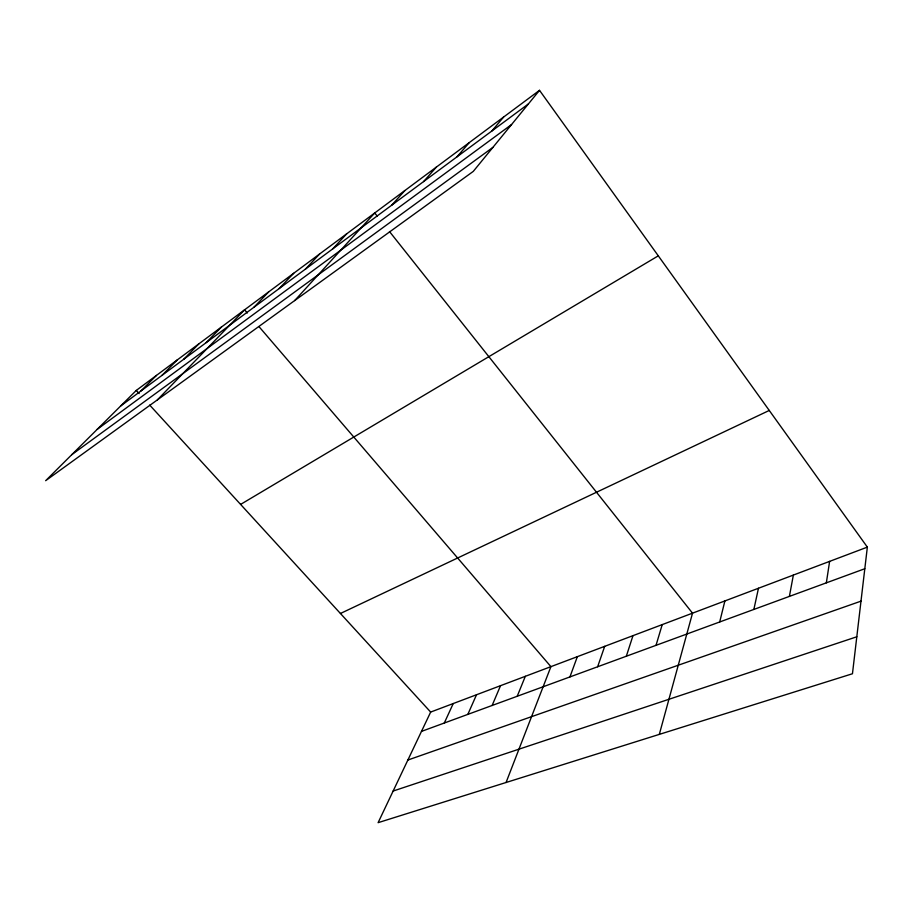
<?xml version="1.0" encoding="UTF-8"?>
<svg xmlns="http://www.w3.org/2000/svg" width="913" height="913" viewBox="0 0 913 913"><rect width="100%" height="100%" fill="white"/><g stroke="black" fill="none" stroke-linecap="round" stroke-linejoin="round"><path stroke-width="1.37" d="M867.35 547.127L852.457 673.748L378.108 822.67L430.662 712.072L867.35 547.127L539.515 90.33L136.277 390.433L45.65 480.695L473.276 171.393L539.515 90.33M826.345 582.836L829.62 561.381M789.391 596.394L793.363 575.076M753.864 609.428L758.475 588.257M719.695 621.97L724.888 600.948M659.312 734.383L692.522 613.171L389.486 231.537M656.025 645.331L662.222 624.606M626.329 656.23L632.971 635.665M597.638 666.752L604.691 646.336M569.929 676.921L577.358 656.664M506.064 782.498L550.916 666.65L259.098 326.751M517.215 696.265L525.317 676.316M492.13 705.464L500.529 685.686M467.833 714.377L476.518 694.759M444.3 723.016L453.236 703.546M491.833 131.027L503.577 117.092M456.934 156.888L469.214 142.656M423.586 181.596L436.357 167.113M391.677 205.231L404.893 190.52M294.682 300.571L374.741 212.969L377.343 216.244M332.697 248.918L346.643 233.876M305.399 269.141L319.641 253.974M279.15 288.588L293.666 273.295M253.905 307.293L268.662 291.909M157.401 399.86L244.57 309.838L247.297 313.011M206.201 342.626L221.357 327.116M183.65 359.345L198.954 343.779M161.886 375.46L177.339 359.87M140.876 391.026L156.454 375.414M120.596 406.045L528.399 103.934M97.223 429.327L511.577 124.533M71.773 454.663L492.883 147.404M240.598 504.421L658.296 255.834M340.435 613.49L769.26 410.451M421.486 731.393L864.805 568.731M407.871 760.038L860.993 601.153M393.149 791.035L856.805 636.783M136.277 390.433L139.153 393.571M149.686 405.075L430.662 712.072"/></g></svg>
